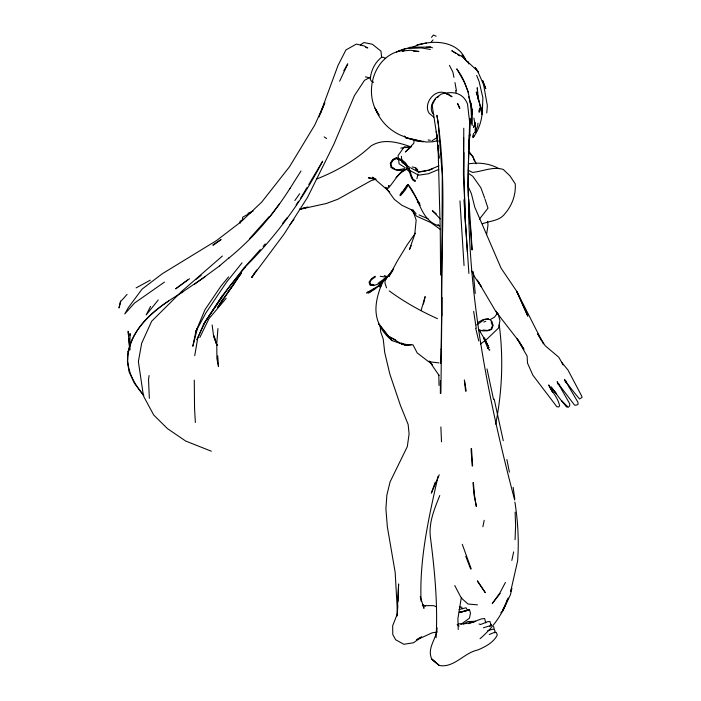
<?xml version="1.0" encoding="UTF-8"?>
<svg xmlns="http://www.w3.org/2000/svg" width="701" height="701" viewBox="0 0 701 701"><rect width="100%" height="100%" fill="white"/><g stroke="black" fill="none" stroke-linecap="round" stroke-linejoin="round"><path stroke-width="1.05" d="M463.896 152.616L463.869 175.39L465.525 224.863L463.624 175.425L463.764 128.257M440.368 393.436L440.394 380.643M442.007 297.399L440.903 393.226M441.604 316.02L441.131 349.229M469.766 134.049L469.959 118.329L469.065 149.208L469.766 134.049C467.804 163.762 467.716 193.616 469.714 223.33M482.463 105.185C482.849 116.576 480.036 128.485 473.052 137.65L474.2 135.433M130.036 335.323L130.062 333.51L129.79 349.808L128.143 331.222L128.607 336.384M463.659 137.536L463.431 175.408M440.57 363.635L440.982 349.177M397.8 605.83L397.213 615.154M397.966 601.458L398.615 583.951L397.064 615.986M494.871 632.845L494.95 630.716L494.135 629.375L492.312 629.279L487.738 630.707M515.06 539.709L515.603 525.627L515.121 512.107M468.838 149.453L469.67 134.093M127.398 360.919L129.063 371.793L134.338 383.175L143.819 395.513C133.374 383.342 125.339 367.876 128.143 351.403L128.108 351.876C132.507 329.531 150.443 313.014 168.661 300.931M436.092 637.726C437.941 603.806 434.62 569.747 430.274 536.107C428.889 521.772 434.611 508.558 439.764 495.519M217.95 328.559L216.784 343.332L216.889 358.57L218.475 366.597L217.731 355.88M486.766 112.984L487.344 105.685L483.585 84.619L477.583 70.967L461.836 56.457L451.733 50.691L456.114 53.565M414.072 140.331L413.783 143.337L405.344 152.012L411.522 146.404L400.814 148.121M127.652 360.156C128.572 328.015 157.436 306.889 182.751 292.142M478.003 123.157L477.661 126.373L474.822 132.892L475.699 130.176M479.142 112.449L479.589 108.156L479.09 111.406M149.076 375.534L148.533 379.6L149.339 398.317M242.432 218.975L242.669 217.231L250.932 212.613M475.041 130.141L475.672 125.672M495.668 424.184C502.188 391.544 503.546 358.053 499.261 325.115M486.547 234.721L487.984 225.293L487.607 221.288M461.302 597.725L457.884 618.72L458.235 629.524M194.738 355.644L197.822 337.619L205.516 321.242L222.278 295.831L243.343 268.746L260.325 249.512M437.117 627.824C436.889 638.786 426.541 647.873 431.781 659.098L439.194 665.459C454.038 668.263 463.878 652.85 477.679 650.029C485.311 646.804 493.451 642.642 497.324 634.983L496.255 632.355L494.485 632.363L489.263 634.528M482.893 526.749L484.198 520.308M511.835 560.414L513.64 551.889M120.519 301.018L119.012 308.002L120.782 301.404L127.091 294.385M416.92 178.755L417.962 173.979M423.457 304.015L425.139 296.576L421.082 310.569M438.037 476.312C428.889 517.233 419.216 559.056 421.108 601.221M472.57 136.809L473.596 133.348M407.185 167.986L407.929 167.705L407.185 167.986L406.414 165.313L404.792 163.587L406.659 165.865L401.314 160.301L396.249 158.04L392.77 159.889L390.343 163.403L392.867 159.486L396.512 157.83L401.699 159.609L405.581 162.965L407.404 165.655M475.094 123.078L473.569 127.521L475.269 122.85M435.233 482.218L431.334 493.162L439.255 474.814M319.069 116.839L338.101 65.246L345.943 49.929L356.397 44.075L364.248 45.994L367.832 47.905L365.756 47.519M508.129 598.049C502.889 613.962 492.768 627.903 480.045 638.69M510.714 591.276L517.575 561.133C519.099 541.435 517.96 521.605 514.911 502.1M320.392 113.825L324.808 102.732L314.793 125.023L289.522 166.742L261.762 202.028L240.951 221.849L216.583 240.531L162.273 273.74L142.049 289.127L128.485 307.415L124.76 313.943L134.443 303.121L164.437 282.109M507.471 599.215L502.731 611.044L510.477 594.641L511.826 588.376L510.635 591.329M491.208 328.716L492.496 325.615L491.129 321.838M197.822 337.619L196.902 339.757L203.597 324.283L205.516 321.242L228.64 287.655L245.157 267.291M339.626 81.255L347.766 63.844L343.779 70.775M411.207 245.692L409.402 249.635L414.72 234.511L416.166 220.053L413.02 211.203M199.82 337.479L208.986 318.666L226.221 298.267M505.403 582.487L499.734 593.212L492.216 603.605L500.172 593.414M150.584 306.398L146.202 314.933L158.233 299.984M502.915 609.388L505.535 604.823L502.214 611.386L500.847 612.797M300.457 198.567L307.108 187.351M308.773 184.547L322.626 161.177C302.087 201.073 275.362 237.288 243.343 268.746M408.473 184.617L405.187 190.137L400.455 195.675L399.877 195.193L401.962 191.934M217.853 307.134L222.725 299.274M254.323 273.486L251.755 277.421L284.264 233.836L307.555 197.34L333.86 144.283L354.469 95.538L364.494 80.335L370.259 77.259M289.776 188.744L300.983 171.026M203.597 324.283L222.278 295.831M392.875 270.455L388.871 276.545L397.388 260.895L407.228 244.702L415.369 233.17M251.755 277.421L256.697 269.929M402.54 192.249L407.824 184.407L402.155 192.214M290.004 188.35C273.355 214.725 252.737 238.603 228.544 258.327M234.178 283.677L222.664 299.634L217.809 307.502L241.389 273.083L227.974 292.098M296.129 204.867L298.6 201.266M489.876 626.598L491.489 624.276M369.383 282.687L372.073 278.954M294.823 200.582L299.669 193.739M387.688 276.483L391.114 272.111M269.929 216.697L279.638 203.658M384.621 280.461L393.708 268.614M289.96 224.548L293.947 219.369M431.501 37.433L433.349 35.05L436.188 36.215M496.843 314.153L494.468 317.15L490.726 319.323M242.055 262.849L226.502 282.205L205.936 312.848L195.851 331.503L192.828 346.294L197.428 328.252L195.851 331.503L205.06 309.562L221.008 286.087L228.596 276.904M282.626 223.277L287.463 217.459M435.435 98.929C431.632 102.512 429.941 108.532 432.561 113.273L433.84 114.482M269.28 216.53L249.582 238.647M479.379 219.22L487.992 208.153L484.996 199.066M263.155 246.314L265.276 243.904M431.106 42.086L433.069 39.913M396.039 177.432L401.314 171.833L404.6 169.949M489.85 349.887L489.429 350.29L487.44 347.31L483.813 338.373L488.597 346.46M222.419 256.031L181.883 291.222L151.67 321.224L141.698 343.175L138.369 361.593L143.451 395.951L153.712 415.018L167.557 428.705L185.704 441.06L211.334 451.207M469.03 135.959L469.898 135.17M382.86 282.301L375.245 288.812L369.629 292.317L380.547 284.177M379.53 286.131L379.022 286.569L379.732 286.954M380.012 283.73L384.034 280.295M219.474 265.907L229.078 257.793M386.058 277.614L378.102 283.239M196.166 279.243L201.178 275.353M383.973 280.216L379.749 283.458L373.878 285.552L370.251 285.36L369.068 282.179L371.548 278.604L375.201 276.255M565.392 382.141L566.653 381.178M219.851 265.679L194.685 284.177M187.57 279.962L175.653 288.821L189.55 278.726M489.228 347.494L487.791 348.52L488.536 348.283M213.025 245.403L221.122 239.54L212.964 244.833M480.413 343.998L486.292 339.74L498.499 328.068L499.944 320.594L498.139 313.697L496.843 312.383M460.89 624.407L469.433 618.212L470.485 613.13L469.504 609.826L460.417 612.271M205.437 276.474L182.295 292.168M476.759 324.905L483.007 320.55M388.626 275.966L383.719 279.366C379.521 289.04 375.718 299.686 375.955 310.271C376.358 322.74 382.588 332.817 392.034 340.598L406.081 345.383L411.18 344.568M360.358 44.969L363.872 42.542L372.389 44.251L380.985 51.164L381.633 57.429M386.663 278.814L385.086 279.848L385.015 283.265L386.523 287.813M431.965 140.787L437.459 137.291M409.419 169.081L408.604 169.151L409.419 169.081L412.074 177.633L413.827 180.359M371.837 279.164L375.289 277.053M436.916 97.702L438.73 96.607M550.811 387.005L556.699 394.058L551.249 387.215L550.259 387.811L552.66 392.227L548.664 384.954C552.195 391.903 558.171 398.115 559.608 405.87L558.627 407.027L556.787 406.641L532.883 375.237L527.502 363.092L527.126 356.09L516.917 338.364L523.962 349.308L519.423 341.904L495.66 311.253L477.302 280.067M463.151 624.17L467.725 621.568L475.769 621.288M405.309 170.115C397.388 173.752 393.822 182.348 388.03 188.35L387.478 187.737M243.668 219.168L239.996 221.236L240.171 223.233M478.021 322.434C481.92 320.042 488.133 316.615 491.804 321.26L493.162 325.422L491.638 329.452L487.554 330.793L482.84 330.898L478.879 329.785M136.108 287.901L150.286 280.163M412.284 47.361C429.468 39.16 457.648 39.414 465.832 60.242M374.895 288.085L366.649 292.676L366.982 293.439M417.086 639.303L421.59 636.902L413.529 642.756L403.89 644.289L395.609 639.741L392.788 634.571L392.665 625.783L397.511 613.489L395.171 572.384L387.338 526.775L385.909 508.847L386.873 495.072L390.063 481.938L407.316 446.581L409.112 433.849L408.131 424.447L400.376 405.292L389.835 374.054L384.726 352.524L383.228 339.074L380.696 331.801L380.152 325.413M316.747 179.009C336.41 171.175 355.197 160.564 370.811 146.097C383.394 137.966 398.072 142.356 411.04 146.903M407.544 168.661L406.966 168.205L407.439 167.933L407.544 168.661C402.418 171.193 395.504 171.298 391.053 167.337M416.552 639.952L432.14 632.828L437.415 631.978M482.358 223.821C490.218 220.631 499.664 221.174 505.184 213.349C512.142 205.279 516.032 194.519 515.235 183.864L509.942 175.855L503.292 169.467C493.171 166.172 482.577 171.5 472.439 172.411L468.303 170.352M414.493 180.876L415.281 180.534L413.415 179.57M247.97 213.297L253.122 211.062M438.791 169.423L428.451 173.752L418.637 175.162L409.717 170.466M438.914 165.892L428.074 170.264L418.19 171.964M483.786 322.057L485.767 321.277M428.101 170.641L432.815 168.801M474.2 621.612L481.315 618.93L484.61 618.545L485.758 622.891M483.383 627.789L491.059 625.432M491.436 329.128L487.361 330.469L482.998 330.005M459.041 609.555L466.034 607.776L467.103 609.677M468.391 623.688L474.279 621.84L465.429 623.662L458.726 623.837M376.113 179.141L371.267 180.569L337.952 199.189L326.412 203.483L300.151 209.24M409.121 344.524L406.081 345.383L401.2 343.665L388.17 336.086L378.829 323.985L392.034 340.598L388.17 336.086L395.714 339.994M460.443 612.323L469.504 609.826L459.155 612.271M401.314 50.63C373.212 55.984 363.004 93.697 379.066 115.201L375.158 108.147C380.187 121.851 391.5 132.655 405.45 137.01M409.077 344.568L406.081 345.383L401.366 342.938M299.748 209.24L307.993 207.04M299.949 209.012L307.003 207.259M437.792 140.664L432.999 141.777L425.761 142.023L422.834 141.19M426.445 43.024L417.025 44.785M386.707 276.588L387.802 276.387M399 169.607L404.845 168.652M425.998 170.974L418.646 172.131L410.812 167.933M482.954 319.814L488.536 318.973M468.803 163.841C478.976 162.15 489.929 163.57 498.981 168.678M423.053 605.62L433.691 605.655L436.662 606.97M426.164 47.344L430.537 47.063L432.526 47.843M385.988 277.78L386.847 277.727M430.537 47.063L410.584 47.204L396.486 51.927L405.038 48.588L421.485 47.94L430.379 49.447M380.985 284.746L381.738 284.764M373.799 284.492L370.172 284.404L370.671 284.641L369.821 282.179M403.969 51.033L401.831 50.98L410.751 50.262L418.961 51.445L413.608 51.304M459.435 607.066L461.731 607.136L462.266 608.748M408.657 147.517L403.934 147.263L398.045 155.64L399.097 163.815M423.255 141.698L405.651 137.659L423.255 141.698L417.533 141.269L405.651 137.659L404.468 136.012M477.469 604.858L468.014 604.025L462.283 598.926L460.382 596.332L454.774 585.545M439.001 362.916L428.548 361.663L417.183 352.892L412.942 344.761L410.085 345.032L401.2 343.665M374.904 178.589L368.384 177.8L375.35 179.412L372.59 177.16L389.782 192.021M428.197 139.963L430.326 140.27M380.179 276.282L385.734 277.114M412.197 166.917L415.754 167.723L417.901 170.177M394.759 169.353L399.281 170.255M365.352 76.882L370.54 78.004M408.411 169.94L409.296 170.141M384.218 275.616L386.058 276.168M401.314 160.301L396.433 158.601L393.235 160.091L390.913 163.692L391.579 166.847L394.689 168.757M418.988 214.9L428.162 218.808M479.072 623.978L480.5 624.521L487.73 621.691L489.973 621.515L490.998 625.231M437.477 318.657C420.6 311.113 404.056 301.816 389.213 290.88M415.386 181.34L413.143 180.394L411.408 177.686L408.604 169.151M396.249 158.04L401.051 160.266M412.766 210.388L402.015 205.358L394.321 199.391L385.646 187.377L387.066 188.902M385.62 58.402L383.272 57.228L381.405 57.403C374.86 62.591 370.627 71.108 370.338 79.45L371.285 81.097L373.642 82.271M404.626 164.157L401.971 162.501L401.393 156.218M407.29 165.813L409.945 167.46M399.745 164.253L405.196 167.697M457.867 54.713L459.619 55.861M324.204 136.905L326.622 138.509M468.855 173.629L472.798 176.301L480.868 187.754L484.663 198.05M447.107 94.004C436.329 86.845 422.756 102.626 428.977 113.063L433.831 117.207M425.235 606.488L422.528 604.367L423.991 608.328L420.232 596.639M457.175 624.512L459.137 626.063M440.254 229.332L430.703 222.515L416.525 216.162L410.891 209.415M436.302 213.866L432.342 210.615L440.263 218.957M478.503 329.829L480.606 331.687M417.156 170.106L415.369 168.415L417.419 170.72M437.959 224.443L439.483 225.976C420.416 221.025 419.768 198.199 408.446 185.152L419.75 203.789M419.557 203.605L417.358 201.336L420.258 205.288M468.347 151.828L472.982 156.814L476.277 163.745M406.992 169.633L407.623 170.369M429.774 361.69L432.412 364.792M541.225 340.292L537.763 333.913L545.185 345.733L558.811 357.256L561.676 362.303L568.029 370.102L581.918 396.477L581.988 397.441L579.587 398.939C574.443 393.112 569.834 386.899 565.076 380.625M412.828 209.765L416.149 213.884M439.054 375.421L429.152 360.997M468.697 151.153L472.702 156.297L474.419 161.125M461.898 55.028L467.05 61.732M551.249 387.215L561.448 400.744L567.214 406.466L561.624 400.823L566.434 406.843L568.301 407.307L569.624 405.835L569.747 403.846L557.172 381.659L558.268 384.604L559.713 384.358L558.855 384.428L574.592 405.178L576.713 405.064L578.123 404.24L577.852 402.094L564.48 379.32L565.085 381.204M471.081 121.229L472.211 125.505L472.343 109.338M478.17 71.835L475.234 67.638L477.907 71.791M477.372 581.225L485.285 592.66L477.521 580.831M478.827 282.564L481.368 286.727L475.444 278.139L471.387 270.402M480.194 331.792L484.04 338.18M483.813 338.373L487.922 345.733L484.514 337.882M449.42 65.368L452.916 72.15L453.941 77.355M561.676 362.303L563.034 364.949M493.557 626.475L494.196 628.709M459.917 108.261L457.604 103.538L459.611 108.383M543.363 343.884L516.751 291.344L501.101 268.229L474.779 207.189L471.423 193.791L467.497 185.038M411.759 176.967L412.074 177.633M468.347 92.173L463.913 81.395L456.737 68.856C468.566 84.462 471.852 104.151 471.405 123.288M476.654 75.419L479.072 81.377L482.858 97.676L482.367 112.274L481.973 107.034M482.542 80.641L485.784 88.729L482.744 80.65M465.727 556.252L470.66 569.01M471.203 568.914L462.292 544.318M213.542 335.788L216.977 345.26L213.989 335.656M408.788 170.159L409.664 172.639L408.753 169.651M216.968 345.225L213.507 335.446L212.131 324.966M468.689 96.58L472.08 109.531M475.725 328.366L478.765 340.984M514.648 499.988C488.965 402.549 469.109 303.051 468.54 201.897M503.265 440.727L494.179 399.176M496.282 311.209L496.965 314.416M493.548 399.509L487.002 368.91M455.676 90.595L456.097 92.646M390.343 163.403L391.149 167.346M506.876 459.497L509.408 472.132M454.975 82.56L456.439 90.797M476.338 131.245L473.894 118.075M438.668 125.567L436.907 115.314C447.878 181.629 440.132 249.092 441.7 315.897L442.278 175.189L438.449 125.751M466.2 391.044L464.386 379.986L465.595 391.219M474.411 494.775L476.356 506.551L474.034 494.88L472.982 482.735M473.657 311.384L476.233 328.243M380.652 285.447L380.845 286.7M513.141 487.361L514.814 499.059M437.056 136.73L436.294 131.42L438.992 158.198L438.633 152.8M437.363 138.851L437.827 142.031L432.149 105.255L435.601 98.219L441.166 94.118C451.9 91.112 462.783 91.98 467.523 104.02L469.635 122.158L467.786 184.389L468.303 196.429M478.047 95.949L477.25 87.695L477.591 92.961M473.21 271.69L475.252 293.43M473.394 482.621L474.481 494.941M128.782 338.452L129.79 349.808M468.82 199.373L472.159 249.88M470.108 222.979L471.957 249.801M465.63 224.679L468.881 273.399M438.125 145.256L438.484 150.645M471.046 448.789L472.185 466.007M477.732 95.073L478.003 99.288M471.528 448.631L472.632 465.858M463.948 199.732L467.33 251.861M459.944 200.88L464.053 265.591M195.36 422.475L194.563 408.674L194.273 380.117M471.326 103.17L471.931 114.044M440.876 426.935L441.507 441.823M438.037 145.256L440.281 232.022L440.587 275.099M438.8 374.842L439.036 385.471M401.761 193.204L401.726 193.8L401.2 193.231L401.761 193.204M368.954 292.746L368.34 293.088L368.139 291.809L368.954 292.746M409.226 168.45L408.639 168.643L409.27 169.195L409.226 168.45M407.106 147.534L403.934 147.263L407.079 147.56M448.272 94.206L446.379 93.627L452.075 96.764L448.272 94.206M439.194 665.459L431.781 659.098L439.194 665.459M389.169 186.282L388.529 185.555L389.458 186.72L389.169 186.282M517.128 292.124L516.751 291.344L527.792 316.133L517.128 292.124M468.838 63.782L468.11 61.872L468.785 63.773M478.529 98.946L476.268 91.962L480.746 107.402L481.938 114.324L478.529 98.946"/></g></svg>
